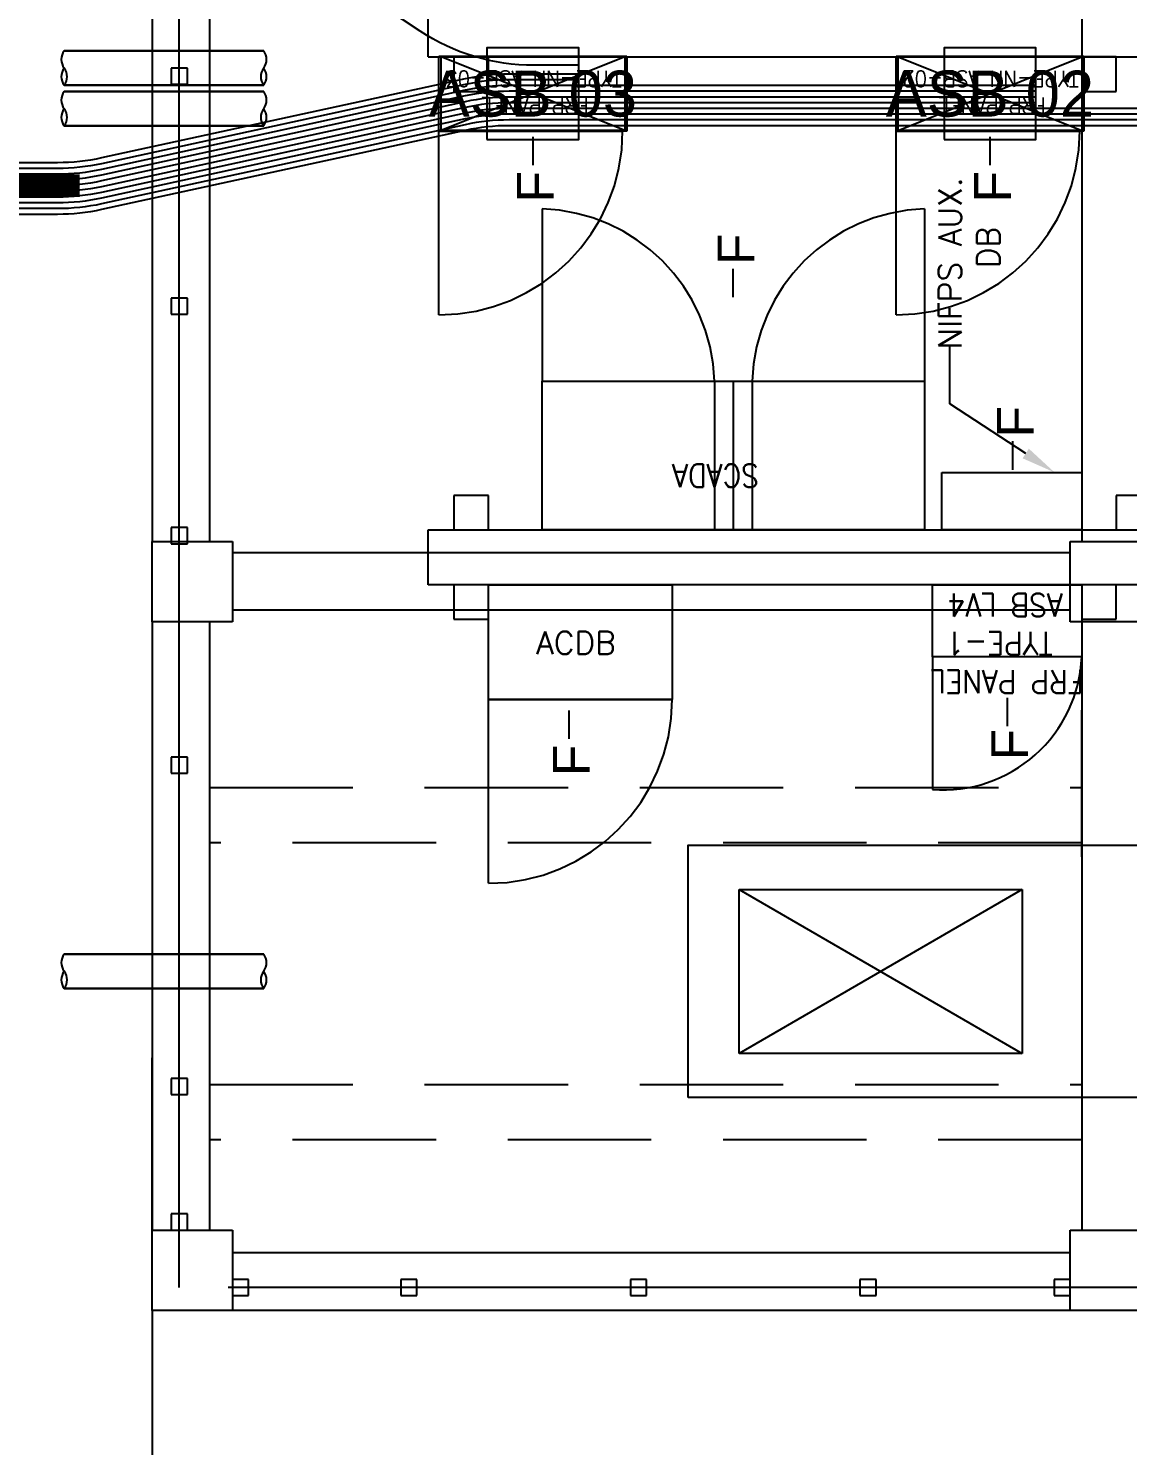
# Model space of a CAD drawing. Header units: metres. Extents: x 529066 to 529519, y 2674144 to 2674419.
# Drawn here: x 529280.66 to 529285.45, y 2674293.76 to 2674299.93 of the extents above; entities that cross this region are included whole.
import ezdxf
from ezdxf.enums import TextEntityAlignment as Align

# ---------------------------------------------------------------- set-up
doc = ezdxf.new("R2010")
doc.units = ezdxf.units.M
for name, pattern in [('DASHED', [0.75, 0.5, -0.25]), ('DASHED2', [0.375, 0.25, -0.125]), ('HIDDEN', [0.375, 0.25, -0.125]), ('PHANTOM', [63.5, 31.75, -6.35, 6.35, -6.35, 6.35, -6.35])]:
    doc.linetypes.add(name, pattern=pattern)
for name, color, linetype in [('1', 5, 'Continuous'), ('Excavation', 7, 'Continuous'), ('IDT', 7, 'Continuous'), ('LT Cable(AG) INV to LT Panel BL-13', 2, 'Continuous')]:
    doc.layers.add(name, color=color, linetype=linetype)
doc.styles.add('Arial', font='arial.ttf')
doc.styles.add('RomanS', font='romans.shx')
doc.styles.get("Standard").update_dxf_attribs({"font": 'Adani Regular.ttf'})
doc.linetypes.add('FOUNDATION LAYOUT$0$FENCELINE1', pattern='A,6.35,-2.54,[133,ltypeshp.shx,S=2.54,R=0,X=-2.54,Y=0],-2.54,25.4', length=36.83)

# ---------------------------------------------------------------- blocks, each defined once
blk = doc.blocks.new('ASB')
at = {"layer": '1', "color": 5}
blk.add_lwpolyline([(-0.2, -0.2), (0.2, -0.2), (0.2, 0.2), (-0.2, 0.2)], close=True, dxfattribs=at)
at = {"layer": '1', "color": 7}
blk.add_attdef('ID', text='', height=0.2, dxfattribs=at).set_placement((0, 0), align=Align.MIDDLE_CENTER)
blk = doc.blocks.new('IDT')
at = {"layer": 'IDT', "color": 8}
for p, q in [((29.552, 18.4101), (29.902, 18.4101)), ((29.902, 18.4101), (29.902, 18.0601)), ((29.902, 18.4101), (33.552, 18.4101)), ((33.552, 18.0601), (33.552, 18.4101)), ((33.552, 18.4101), (33.902, 18.4101)), ((33.902, 18.4101), (33.902, 18.0601)), ((29.902, 18.3453), (29.902, 18.2753)), ((29.972, 18.3453), (29.902, 18.3453)), ((29.972, 18.2753), (29.972, 18.3453)), ((30.7481, 18.3453), (30.7481, 18.2753)), ((30.8181, 18.3453), (30.7481, 18.3453)), ((30.8181, 18.2753), (30.8181, 18.3453)), ((31.7481, 18.3453), (31.7481, 18.2753)), ((31.8181, 18.3453), (31.7481, 18.3453)), ((31.8181, 18.2753), (31.8181, 18.3453)), ((32.7481, 18.3453), (32.7481, 18.2753)), ((32.8181, 18.3453), (32.7481, 18.3453)), ((32.8181, 18.2753), (32.8181, 18.3453)), ((33.482, 18.3453), (33.482, 18.2753)), ((33.552, 18.3453), (33.482, 18.3453)), ((33.552, 18.2753), (33.552, 18.3453)), ((29.902, 18.2753), (29.972, 18.2753)), ((30.7481, 18.2753), (30.8181, 18.2753)), ((31.7481, 18.2753), (31.8181, 18.2753)), ((32.7481, 18.2753), (32.8181, 18.2753)), ((33.482, 18.2753), (33.552, 18.2753)), ((29.902, 18.1601), (33.552, 18.1601)), ((29.902, 18.0601), (29.552, 18.0601)), ((29.852, 15.4101), (29.852, 18.0601)), ((33.902, 18.0601), (33.552, 18.0601)), ((33.652, 15.4101), (33.652, 18.0601)), ((33.7481, 18.0601), (33.7481, 17.9901)), ((33.8181, 18.0601), (33.7481, 18.0601)), ((33.8181, 17.9901), (33.8181, 18.0601)), ((33.902, 15.4101), (33.902, 18.0601)), ((33.7481, 17.9901), (33.8181, 17.9901)), ((33.7481, 17.4703), (33.7481, 17.4003)), ((33.8181, 17.4703), (33.7481, 17.4703)), ((33.8181, 17.4003), (33.8181, 17.4703)), ((33.7481, 17.4003), (33.8181, 17.4003)), ((30.1117, 16.5771), (30.1117, 17.2916)), ((30.1117, 17.2916), (31.3439, 17.2916)), ((31.3439, 16.5771), (30.1117, 17.2916)), ((30.1117, 16.5771), (31.3439, 17.2916)), ((31.3439, 17.2916), (31.3439, 16.5771)), ((31.3439, 16.5771), (30.1117, 16.5771)), ((29.852, 16.4349), (29.852, 15.7954)), ((33.652, 16.1329), (33.652, 16.1329)), ((33.7481, 16.0703), (33.7481, 16.0003)), ((33.8181, 16.0703), (33.7481, 16.0703)), ((33.8181, 16.0003), (33.8181, 16.0703)), ((33.7481, 16.0003), (33.8181, 16.0003)), ((29.552, 15.4101), (29.902, 15.4101)), ((29.702, 15.3997), (29.702, 15.2497)), ((29.852, 15.3997), (29.702, 15.3997)), ((29.852, 15.2497), (29.852, 15.3997)), ((29.902, 15.4101), (29.902, 15.0601)), ((32.4369, 15.3997), (32.4369, 15.2497)), ((32.5869, 15.3997), (32.4369, 15.3997)), ((32.5869, 15.2497), (32.5869, 15.3997)), ((33.552, 15.0601), (33.552, 15.4101)), ((33.552, 15.4101), (33.902, 15.4101)), ((33.902, 15.4101), (33.902, 15.0601)), ((29.902, 15.3601), (33.552, 15.3601)), ((26.802, 15.2497), (32.6992, 15.2497)), ((29.702, 15.2497), (29.852, 15.2497)), ((32.4369, 15.2497), (32.5869, 15.2497)), ((32.6992, 15.2497), (32.6992, 15.0097)), ((29.902, 15.1101), (33.552, 15.1101)), ((33.7481, 15.0703), (33.7481, 15.0003)), ((33.8181, 15.0703), (33.7481, 15.0703)), ((33.8181, 15.0003), (33.8181, 15.0703)), ((32.6992, 15.0097), (26.802, 15.0097)), ((29.902, 15.0601), (29.552, 15.0601)), ((29.702, 15.0097), (29.552, 15.0097)), ((29.702, 14.8597), (29.702, 15.0097)), ((29.852, 12.4101), (29.852, 15.0601)), ((31.2873, 14.3618), (31.2873, 15.0097)), ((31.3698, 14.3618), (31.3698, 15.0097)), ((31.4523, 14.3618), (31.4523, 15.0097)), ((32.4369, 15.0097), (32.4369, 14.8597)), ((32.5869, 15.0097), (32.4369, 15.0097)), ((32.5869, 14.8597), (32.5869, 15.0097)), ((33.902, 15.0601), (33.552, 15.0601)), ((33.652, 12.4101), (33.652, 15.0601)), ((33.902, 12.4101), (33.902, 15.0601)), ((33.7481, 15.0003), (33.8181, 15.0003)), ((29.552, 14.8597), (29.702, 14.8597)), ((32.4369, 14.8597), (32.5869, 14.8597)), ((33.7481, 14.0703), (33.7481, 14.0003)), ((33.8181, 14.0703), (33.7481, 14.0703)), ((33.8181, 14.0003), (33.8181, 14.0703)), ((33.7481, 14.0003), (33.8181, 14.0003)), ((29.843, 13.2732), (30.661, 13.2732)), ((29.843, 12.9462), (29.843, 13.2732)), ((29.852, 12.9497), (29.852, 13.2697)), ((29.852, 13.2697), (30.652, 13.2697)), ((30.652, 13.2697), (29.852, 12.9497)), ((30.652, 12.9497), (29.852, 13.2697)), ((30.652, 13.2697), (30.652, 12.9497)), ((30.661, 13.2732), (30.661, 12.9462)), ((31.8339, 13.2732), (32.6519, 13.2732)), ((31.8339, 12.9462), (31.8339, 13.2732)), ((31.8429, 12.9497), (31.8429, 13.2697)), ((31.8429, 13.2697), (32.6429, 13.2697)), ((31.8429, 12.9497), (32.6429, 13.2697)), ((31.8429, 13.2697), (32.6429, 12.9497)), ((32.6429, 13.2697), (32.6429, 12.9497)), ((32.6519, 13.2732), (32.6519, 12.9462)), ((29.702, 13.0997), (29.702, 12.9497)), ((29.852, 13.0997), (29.702, 13.0997)), ((29.852, 12.9497), (29.852, 13.0997)), ((32.4369, 13.0997), (32.4369, 12.9497)), ((32.5869, 13.0997), (32.4369, 13.0997)), ((32.5869, 12.9497), (32.5869, 13.0997)), ((33.7481, 13.0685), (33.7481, 12.9985)), ((33.8181, 13.0685), (33.7481, 13.0685)), ((33.8181, 12.9985), (33.8181, 13.0685)), ((33.7481, 12.9985), (33.8181, 12.9985)), ((32.6992, 12.9497), (26.802, 12.9497)), ((29.702, 12.9497), (29.852, 12.9497)), ((30.661, 12.9462), (29.843, 12.9462)), ((30.652, 12.9497), (29.852, 12.9497)), ((32.6519, 12.9462), (31.8339, 12.9462)), ((32.6429, 12.9497), (31.8429, 12.9497)), ((32.4369, 12.9497), (32.5869, 12.9497)), ((32.6993, 12.9497), (32.6993, 12.7097))]:
    blk.add_line(p, q, dxfattribs=at)
at = {"layer": 'IDT', "color": 8, "linetype": 'DASHED2', "ltscale": 5}
for p, q in [((32.802, 18.4101), (33.902, 18.4101)), ((33.902, 18.4101), (33.902, 17.3101))]:
    blk.add_line(p, q, dxfattribs=at)
at = {"layer": 'IDT', "color": 8, "linetype": 'PHANTOM', "ltscale": 0.25}
for p, q in [((25.6331, 18.3103), (33.7831, 18.3103)), ((33.7831, 18.3103), (33.7831, 9.1603))]:
    blk.add_line(p, q, dxfattribs=at)
at = {"layer": 'IDT', "color": 8, "linetype": 'HIDDEN', "ltscale": 2.5}
for p, q in [((29.852, 17.6665), (33.652, 17.6665)), ((33.652, 17.4265), (29.852, 17.4265)), ((29.852, 16.3729), (33.652, 16.3729)), ((33.652, 16.1329), (29.852, 16.1329))]:
    blk.add_line(p, q, dxfattribs=at)
at = {"layer": 'IDT', "color": 124}
for p, q in [((34.2845, 17.0079), (33.4155, 17.0079)), ((33.4155, 17.0079), (34.2845, 17.0079)), ((33.4155, 16.8579), (34.2845, 16.8579)), ((34.2845, 16.8579), (33.4155, 16.8579)), ((34.2845, 13.2505), (33.4155, 13.2505)), ((33.4155, 13.2505), (34.2845, 13.2505)), ((33.4155, 13.1005), (34.2845, 13.1005)), ((34.2845, 13.1005), (33.4155, 13.1005)), ((34.2845, 13.0734), (33.4155, 13.0734)), ((33.4155, 13.0734), (34.2845, 13.0734)), ((33.4155, 12.9234), (34.2845, 12.9234)), ((34.2845, 12.9234), (33.4155, 12.9234))]:
    blk.add_line(p, q, dxfattribs=at)
at = {"layer": 'IDT', "color": 8, "linetype": 'DASHED', "ltscale": 5}
for p, q in [((32.4365, 16.5497), (32.4365, 15.7497)), ((30.502, 15.5637), (30.502, 16.1417)), ((32.3927, 15.7497), (31.6365, 15.7497)), ((32.4365, 15.7497), (32.3927, 15.7497)), ((30.5375, 13.6118), (30.5375, 14.3618)), ((32.202, 13.6118), (32.202, 14.3618)), ((30.661, 14.0732), (30.661, 13.2732)), ((32.6519, 14.0732), (32.6519, 13.2732)), ((30.5375, 13.6118), (30.5375, 13.6118)), ((32.202, 13.6118), (32.202, 13.6118)), ((30.6172, 13.2732), (29.861, 13.2732)), ((30.661, 13.2732), (30.6172, 13.2732)), ((32.6081, 13.2732), (31.8519, 13.2732)), ((32.6519, 13.2732), (32.6081, 13.2732))]:
    blk.add_line(p, q, dxfattribs=at)
at = {"layer": 'IDT', "color": 7}
for p, q in [((32.0863, 15.8484), (32.0863, 15.9209)), ((30.177, 15.7932), (30.177, 15.8657)), ((32.0863, 15.7973), (32.0863, 15.8484)), ((30.177, 15.7421), (30.177, 15.7932)), ((31.6365, 15.7486), (32.4369, 15.7497)), ((31.6365, 15.2497), (31.6365, 15.7486)), ((32.4369, 15.7497), (32.4369, 15.2497)), ((29.852, 15.5637), (30.502, 15.5637)), ((29.852, 15.2497), (29.852, 15.5637)), ((30.502, 15.5637), (30.502, 15.2497)), ((30.502, 15.2497), (29.852, 15.2497)), ((32.4369, 15.2497), (31.6365, 15.2497)), ((29.852, 15.0097), (30.462, 15.0097)), ((29.852, 14.7597), (29.852, 15.0097)), ((30.462, 15.0097), (30.462, 14.7597)), ((30.5375, 15.0097), (32.202, 15.0097)), ((30.5375, 14.3618), (30.5375, 15.0097)), ((32.202, 15.0097), (32.202, 14.3618)), ((30.462, 14.7597), (29.852, 14.7597)), ((30.1529, 14.748), (30.1529, 14.6969)), ((30.1529, 14.6969), (30.1529, 14.6243)), ((32.202, 14.3618), (30.5375, 14.3618)), ((31.3698, 13.9969), (31.3698, 13.9457)), ((31.3698, 13.9457), (31.3698, 13.8732)), ((30.252, 13.3493), (30.252, 13.4218)), ((32.2429, 13.3493), (32.2429, 13.4218)), ((30.252, 13.2982), (30.252, 13.3493)), ((32.2429, 13.2982), (32.2429, 13.3493)), ((29.843, 13.2732), (30.661, 13.2732)), ((29.843, 12.9462), (29.843, 13.2732)), ((30.661, 13.2732), (30.661, 12.9462)), ((31.8339, 13.2732), (32.6519, 13.2732)), ((31.8339, 12.9462), (31.8339, 13.2732)), ((32.6519, 13.2732), (32.6519, 12.9462)), ((30.661, 12.9462), (29.843, 12.9462)), ((32.6519, 12.9462), (31.8339, 12.9462))]:
    blk.add_line(p, q, dxfattribs=at)
at = {"layer": 'IDT', "color": 8, "linetype": 'ByBlock', "lineweight": -2, "ltscale": 0.1}
for p, q in [((30.096, 14.6774), (30.426, 14.4611)), ((30.426, 14.4611), (30.426, 14.2072))]:
    blk.add_line(p, q, dxfattribs=at)
at = {"layer": 'IDT', "color": 7, "linetype": 'FOUNDATION LAYOUT$0$FENCELINE1', "ltscale": 0.01}
blk.add_lwpolyline([(33.902, 18.4101), (33.9018, 22.4854), (21.4107, 22.4854)], dxfattribs=at)
at = {"layer": 'IDT', "color": 8}
blk.add_lwpolyline([(31.567, 17.4829), (31.567, 16.3829), (28.767, 16.3829), (28.767, 17.4829)], close=True, dxfattribs=at)
at = {"layer": 'IDT', "color": 124}
for centre, start, end in [((33.4653, 16.9704), 143.02764, 216.97236), ((33.3657, 16.9704), 323.02764, 36.97236), ((34.3344, 16.9704), 143.02764, 216.97236), ((34.2347, 16.9704), 323.02764, 36.97236), ((33.4653, 16.8954), 143.02764, 216.97236), ((34.2347, 16.8954), 323.02764, 36.97236), ((33.4653, 13.213), 143.02764, 216.97236), ((33.3657, 13.213), 323.02764, 36.97236), ((34.3344, 13.213), 143.02764, 216.97236), ((34.2347, 13.213), 323.02764, 36.97236), ((33.4653, 13.138), 143.02764, 216.97236), ((34.2347, 13.138), 323.02764, 36.97236), ((33.4653, 13.0359), 143.02764, 216.97236), ((33.3657, 13.0359), 323.02764, 36.97236), ((34.3344, 13.0359), 143.02764, 216.97236), ((34.2347, 13.0359), 323.02764, 36.97236), ((33.4653, 12.9609), 143.02764, 216.97236), ((34.2347, 12.9609), 323.02764, 36.97236)]:
    blk.add_arc(centre, 0.0624, start, end, dxfattribs=at)
at = {"layer": 'IDT', "color": 8, "linetype": 'DASHED', "ltscale": 5}
for centre, radius, start, end in [((32.4365, 15.7497), 0.8, 90, 180), ((30.4575, 15.5373), 0.606, 85.7856, 177.50336), ((30.512, 14.3876), 0.7761, 271.87815, 358.10123), ((29.6994, 14.7411), 1.4413, 344.74337, 344.78968), ((32.2275, 14.3876), 0.7761, 181.89877, 268.12185), ((30.661, 13.2732), 0.8, 90, 180), ((32.6519, 13.2732), 0.8, 90, 180)]:
    blk.add_arc(centre, radius, start, end, dxfattribs=at)
at = {"layer": 'IDT', "color": 8, "ltscale": 0.1}
blk.add_solid([(30.0823, 14.6565), (29.9705, 14.7597), (30.1097, 14.6983)], dxfattribs=at)
at = {"layer": 'IDT', "color": 7, "style": 'Arial'}
for p in [(31.9951, 16.0827), (30.0858, 16.0139), (30.0617, 14.6072), (31.2786, 13.856), (30.1608, 13.5836), (32.1517, 13.5836)]:
    blk.add_text('F', height=0.16, rotation=270, dxfattribs=at).set_placement(p)
at = {"layer": 'IDT', "color": 7, "style": 'RomanS', "width": 0.9}
for s, height, p in [('FRP PANEL', 0.1, (29.8434, 15.6209)), ('TYPE-1', 0.1, (29.9782, 15.4542)), ('ASB LV4', 0.1, (29.9342, 15.2876)), ('SCADA', 0.1, (31.2586, 14.724)), ('FRP PANEL', 0.07, (30.0088, 13.1269)), ('FRP PANEL', 0.07, (31.9997, 13.1269)), ('TYPE-NN ASB-02', 0.07, (29.8647, 13.0102)), ('TYPE-NN ASB-03', 0.07, (31.8556, 13.0102))]:
    blk.add_text(s, height=height, dxfattribs=at).set_placement(p)
at = {"layer": 'IDT', "color": 7, "ltscale": 0.1, "style": 'RomanS'}
blk.add_text('ACDB', height=0.1, rotation=180, dxfattribs=at).set_placement((32.2286, 15.5521))
at = {"layer": 'IDT', "color": 8, "style": 'RomanS'}
for s, p in [('NIFPS AUX.', (30.376, 14.2243)), (' DB', (30.2093, 13.9386))]:
    blk.add_text(s, height=0.1, rotation=270, dxfattribs=at).set_placement(p)

msp = doc.modelspace()

# ---------------------------------------------------------------- linework, layer by layer
at = {"layer": 'Excavation', "color": 3, "const_width": 0.1}
msp.add_lwpolyline([(529280.8867, 2674299.2482), (529276.1073, 2674299.2482), (529276.1073, 2674271.1764)], dxfattribs=at)
at = {"layer": 'LT Cable(AG) INV to LT Panel BL-13', "color": 5}
for points in [[(529283.0604, 2674299.7726), (529282.8651, 2674299.7726, -0.14706), (529282.3688, 2674299.9218), (529280.9508, 2674300.8591, 0.14706), (529280.4546, 2674301.0082), (529274.3198, 2674301.0082, 0.414214), (529273.4198, 2674300.1082), (529273.4198, 2674271.3775, -0.114534), (529273.3278, 2674270.981), (529272.7208, 2674269.7439, 0.114534), (529272.6287, 2674269.3475), (529272.6287, 2674157.4997, 0.414214), (529273.5287, 2674156.5997), (529289.765, 2674156.5997, 0.414214), (529290.665, 2674157.4997), (529290.665, 2674157.6898)], [(529283.0604, 2674299.7345), (529282.7572, 2674299.7345, 0.05366), (529282.5657, 2674299.7139), (529280.9814, 2674299.3688, -0.05366), (529280.7898, 2674299.3482), (529276.9073, 2674299.3482, 0.414214), (529276.0073, 2674298.4482), (529276.0073, 2674271.2042, 0.017353), (529276.0095, 2674271.1418), (529276.1151, 2674269.6218, -0.017353), (529276.1173, 2674269.5594), (529276.1173, 2674179.7372, 0.414214), (529277.0173, 2674178.8372), (529451.725, 2674178.8372, 0.414214), (529452.625, 2674179.7372), (529452.625, 2674180.1898)], [(529283.0604, 2674299.7095), (529282.7572, 2674299.7095, 0.05366), (529282.5657, 2674299.6889), (529280.9814, 2674299.3438, -0.05366), (529280.7898, 2674299.3232), (529276.9323, 2674299.3232, 0.414214), (529276.0323, 2674298.4232), (529276.0323, 2674271.205, 0.017353), (529276.0345, 2674271.1426), (529276.1401, 2674269.6226, -0.017353), (529276.1423, 2674269.5602), (529276.1423, 2674179.7622, 0.414214), (529277.0423, 2674178.8622), (529354.549, 2674178.8622, 0.414214), (529355.449, 2674179.7622), (529355.449, 2674180.1898)], [(529285.0513, 2674299.6845), (529282.7572, 2674299.6845, 0.05366), (529282.5657, 2674299.6639), (529280.9814, 2674299.3188, -0.05366), (529280.7898, 2674299.2982), (529276.9573, 2674299.2982, 0.414214), (529276.0573, 2674298.3982), (529276.0573, 2674271.2059, 0.017353), (529276.0595, 2674271.1435), (529276.1651, 2674269.6235, -0.017353), (529276.1673, 2674269.5611), (529276.1673, 2674209.7872, 0.414214), (529277.0673, 2674208.8872), (529451.725, 2674208.8872, 0.414214), (529452.625, 2674209.7872), (529452.625, 2674210.1898)], [(529285.0513, 2674299.6595), (529282.7572, 2674299.6595, 0.05366), (529282.5657, 2674299.6389), (529280.9814, 2674299.2938, -0.05366), (529280.7898, 2674299.2732), (529276.9823, 2674299.2732, 0.414214), (529276.0823, 2674298.3732), (529276.0823, 2674271.2068, 0.017353), (529276.0845, 2674271.1444), (529276.1901, 2674269.6244, -0.017353), (529276.1923, 2674269.562), (529276.1923, 2674209.8122, 0.414214), (529277.0923, 2674208.9122), (529354.549, 2674208.9122, 0.414214), (529355.449, 2674209.8122), (529355.449, 2674210.1898)], [(529285.0513, 2674299.6345), (529282.7572, 2674299.6345, 0.05366), (529282.5657, 2674299.6139), (529280.9814, 2674299.2688, -0.05366), (529280.7898, 2674299.2482), (529277.0073, 2674299.2482, 0.414214), (529276.1073, 2674298.3482), (529276.1073, 2674271.2076, 0.017353), (529276.1095, 2674271.1452), (529276.2151, 2674269.6252, -0.017353), (529276.2173, 2674269.5628), (529276.2173, 2674209.8372, 0.414214), (529277.1173, 2674208.9372), (529289.765, 2674208.9372, 0.414214), (529290.665, 2674209.8372), (529290.665, 2674210.1898)], [(529285.0513, 2674299.6095), (529282.7572, 2674299.6095, 0.05366), (529282.5657, 2674299.5889), (529280.9814, 2674299.2438, -0.05366), (529280.7898, 2674299.2232), (529277.0323, 2674299.2232, 0.414214), (529276.1323, 2674298.3232), (529276.1323, 2674271.2085, 0.017353), (529276.1345, 2674271.1461), (529276.2401, 2674269.6261, -0.017353), (529276.2423, 2674269.5637), (529276.2423, 2674232.3622, 0.414214), (529277.1423, 2674231.4622), (529451.725, 2674231.4622, 0.414214), (529452.625, 2674232.3622), (529452.625, 2674232.6898)], [(529287.2083, 2674299.5845), (529282.7572, 2674299.5845, 0.05366), (529282.5657, 2674299.5639), (529280.9814, 2674299.2188, -0.05366), (529280.7898, 2674299.1982), (529277.0573, 2674299.1982, 0.414214), (529276.1573, 2674298.2982), (529276.1573, 2674271.2094, 0.017353), (529276.1595, 2674271.147), (529276.2651, 2674269.627, -0.017353), (529276.2673, 2674269.5646), (529276.2673, 2674232.3872, 0.414214), (529277.1673, 2674231.4872), (529354.549, 2674231.4872, 0.414214), (529355.449, 2674232.3872), (529355.449, 2674232.6898)], [(529287.2083, 2674299.5595), (529282.7572, 2674299.5595, 0.05366), (529282.5657, 2674299.5389), (529280.9814, 2674299.1938, -0.05366), (529280.7898, 2674299.1732), (529277.0823, 2674299.1732, 0.414214), (529276.1823, 2674298.2732), (529276.1823, 2674271.2102, 0.017353), (529276.1845, 2674271.1478), (529276.2901, 2674269.6278, -0.017353), (529276.2923, 2674269.5654), (529276.2923, 2674254.9122, 0.414214), (529277.1923, 2674254.0122), (529451.725, 2674254.0122, 0.414214), (529452.625, 2674254.9122), (529452.625, 2674255.1898)], [(529287.2083, 2674299.5345), (529282.7572, 2674299.5345, 0.05366), (529282.5657, 2674299.5139), (529280.9814, 2674299.1688, -0.05366), (529280.7898, 2674299.1482), (529277.1073, 2674299.1482, 0.414214), (529276.2073, 2674298.2482), (529276.2073, 2674271.2111, 0.017353), (529276.2095, 2674271.1487), (529276.3151, 2674269.6287, -0.017353), (529276.3173, 2674269.5663), (529276.3173, 2674254.9372, 0.414214), (529277.2173, 2674254.0372), (529354.549, 2674254.0372, 0.414214), (529355.449, 2674254.9372), (529355.449, 2674255.1898)], [(529287.2083, 2674299.5095), (529282.7572, 2674299.5095, 0.05366), (529282.5657, 2674299.4889), (529280.9814, 2674299.1438, -0.05366), (529280.7898, 2674299.1232), (529277.1323, 2674299.1232, 0.414214), (529276.2323, 2674298.2232), (529276.2323, 2674271.212, 0.017353), (529276.2345, 2674271.1496), (529276.3401, 2674269.6296, -0.017353), (529276.3423, 2674269.5672), (529276.3423, 2674254.9622, 0.414214), (529277.2423, 2674254.0622), (529289.765, 2674254.0622, 0.414214), (529290.665, 2674254.9622), (529290.665, 2674255.1898)]]:
    msp.add_lwpolyline(points, format="xyb", dxfattribs=at)

# ---------------------------------------------------------------- block references
at = {"layer": '1'}
for p, values in [((529282.8604, 2674299.6492), {'ID': 'ASB 03'}), ((529284.8513, 2674299.6492), {'ID': 'ASB 02'})]:
    msp.add_blockref('ASB', p, dxfattribs=at).add_auto_attribs(values)
at = {"layer": 'IDT', "color": 8, "rotation": 180}
msp.add_blockref('IDT', (529315.1033, 2674312.7589), dxfattribs=at)

doc.saveas('drawing.dxf')
